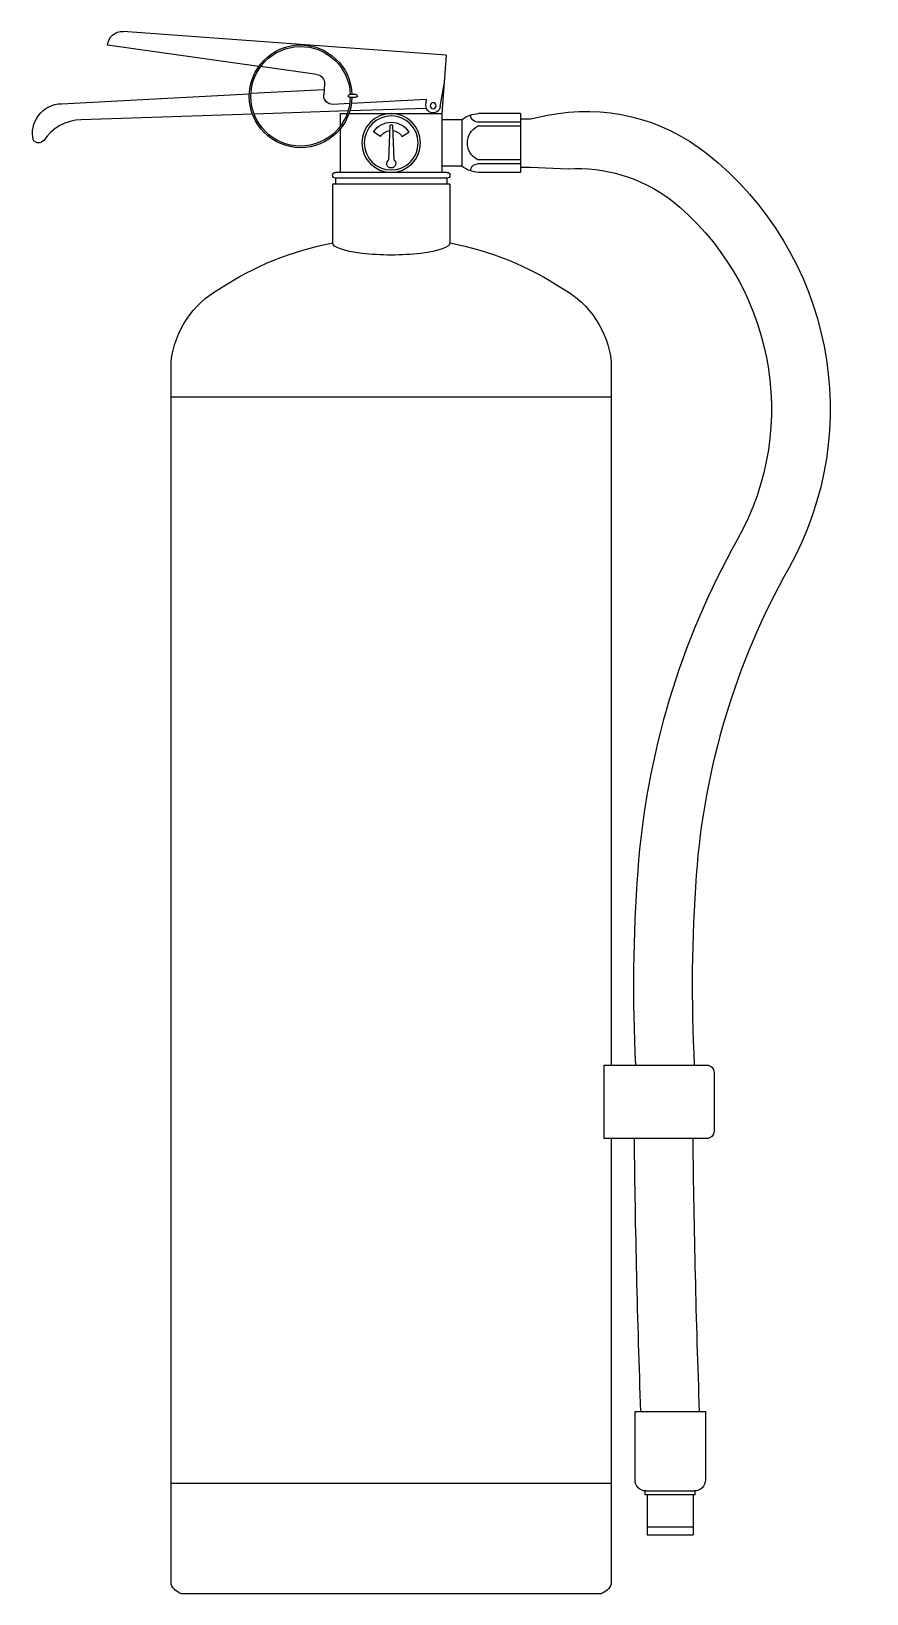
# Model space of a CAD drawing. Header units: millimetres. Extents: x 3552052 to 4144896, y -707811 to -630695.
# Drawn here: x 4143922.2 to 4144150, y -706672.7 to -706247 of the extents above; entities that cross this region are included whole.
import ezdxf

# ---------------------------------------------------------------- set-up
doc = ezdxf.new("R2010")
doc.units = ezdxf.units.MM
doc.header["$LTSCALE"] = 6
doc.header["$MEASUREMENT"] = 0
doc.layers.get('0').update_dxf_attribs({"linetype": 'CONTINUOUS', "lineweight": 0})
doc.layers.add('dwgmodels.com', color=250, linetype='CONTINUOUS')

# ---------------------------------------------------------------- blocks, each defined once
blk = doc.blocks.new('Fire Extinguisher_side_dwgmodels.com')
at = {"color": 0}
for p, q in [((-14.97, 419.16), (73.06, 425.56)), ((36.09, 416.07), (77.34, 421.86)), ((-14.97, 419.16), (-13.81, 403.2)), ((20.25, 413.85), (35.6, 416.01)), ((-13.37, 405.18), (-14.39, 411.18)), ((18.19, 411.3), (18.41, 408.28)), ((18.3, 409.71), (38.25, 408.65)), ((-9.59, 404.62), (11.29, 403.94)), ((-9.58, 407.08), (10.85, 405.98)), ((-9.46, 405.48), (-9.58, 407.08)), ((9.58, 408.36), (11.41, 408.36)), ((11.41, 407.67), (9.58, 407.67)), ((11.29, 405.95), (15.88, 405.7)), ((-35.22, 403.2), (-23.83, 403.2)), ((-35.22, 403.2), (-35.22, 387.2)), ((-35.1, 400.88), (-23.54, 400.88)), ((-19.22, 401.48), (-13.86, 401.48)), ((-19.22, 401.48), (-19.22, 388.92)), ((11.53, 403.2), (-13.86, 403.2)), ((-13.86, 387.2), (-13.86, 403.2)), ((11.75, 403.92), (37.38, 403.08)), ((13.86, 403.2), (12, 403.2)), ((13.86, 399.78), (13.86, 403.2)), ((-35.22, 399.75), (-23.54, 399.75)), ((-2.89, 397), (-4.79, 398.18)), ((2.89, 397), (4.79, 398.18)), ((13.86, 387.2), (13.86, 399.07)), ((-35.22, 390.65), (-23.54, 390.65)), ((-35.1, 389.52), (-23.54, 389.52)), ((-19.22, 388.92), (-13.86, 388.92)), ((-35.22, 387.2), (-23.83, 387.2)), ((-16, 384), (16, 384)), ((-16, 384), (-16, 368)), ((-15.2, 387.2), (15.2, 387.2)), ((-15.2, 385.6), (-15.2, 384)), ((-15.2, 385.6), (15.2, 385.6)), ((15.2, 385.6), (15.2, 384)), ((16, 384), (16, 368)), ((-60, 326), (60, 326)), ((-59.93, 30), (60.07, 30)), ((-82.86, 26.96), (-82.86, 28)), ((-82.86, 26.96), (-69.26, 26.96)), ((-69.46, 28), (-82.66, 28)), ((-82.35, 26.96), (-82.35, 16)), ((-69.78, 26.96), (-69.78, 16)), ((-69.26, 26.96), (-69.26, 28)), ((-82.35, 18.15), (-69.78, 18.15)), ((-69.78, 16), (-82.35, 16))]:
    blk.add_line(p, q, dxfattribs=at)
for points in [[(37.84, 403.06), (84.5, 401.52, -0.246805), (94.74, 395.85, 0.43613), (97.56, 395.85, 0.479518), (89.89, 405.9), (38.69, 408.63)], [(-35.29, 401.8), (-37.95, 401.8), (-42.59, 402.75, 0.221592), (-86.04, 392.35, 0.368254), (-108.27, 279.23, -0.110132), (-83.15, 195.73, -0.031281), (-82.62, 144, 1.053637)], [(0.68, 390.64), (0.31, 399.91, 0.921151), (-0.38, 399.91), (-0.7, 390.64)], [(-35.29, 388.6), (-37.95, 388.6), (-48.21, 388.19, 0.176974), (-76.09, 379.82, 0.368254), (-94.32, 287.06, -0.110132), (-67.19, 196.9, -0.030795), (-66.6, 144, -0.030795)], [(-16, 368, 0.097205), (-46.85, 355.47, 0.239427), (-60, 335.64), (-60, 144)], [(-60, 124), (-60, 2.61, 0.224832), (-57.16, 0), (57.16, 0, 0.224832), (60, 2.61), (60, 335.64, 0.239427), (46.85, 355.47, 0.097205), (16, 368)], [(-58, 144), (-86, 144, 0.414214), (-88, 142), (-88, 126, 0.414214), (-86, 124), (-58, 124)], [(-69.46, 28, 0.414214), (-66.46, 31), (-66.46, 49.6), (-85.66, 49.6), (-85.66, 31, 0.414214), (-82.66, 28)]]:
    blk.add_lwpolyline(points, format="xyb", dxfattribs=at)
blk.add_lwpolyline([(-58, 144), (-58, 124)], dxfattribs=at)
for centre, radius in [((-11.42, 405.34), 0.818), ((0, 395.2), 8), ((0, 395.2), 7.35)]:
    blk.add_circle(centre, radius, dxfattribs=at)
for centre, radius, start, end in [((24.71, 407.92), 14, 181.0255, 178.2204), ((24.71, 407.92), 13.56, 181.0585, 178.1631), ((73.35, 421.57), 4, 4.1612, 94.1612), ((20.58, 411.47), 2.4, 97.9905, 184.1612), ((-11.42, 405.34), 1.96, 184.1612, 4.1612), ((9.58, 408.02), 0.343, 90, 270), ((11.41, 408.02), 0.343, 270, 90), ((16.01, 408.1), 2.4, 266.9201, 4.1612), ((-23.98, 395.75), 7.45, 50.2127, 88.8117), ((-23.6, 402.85), 1.98, 271.9881, 358.9526), ((0, 395.2), 5.65, 31.9163, 148.0837), ((-25.9, 395.2), 5.13, 297.4534, 62.5466), ((0, 395.2), 3.41, 97.2416, 148.0837), ((0, 395.2), 3.41, 31.9163, 83.9526), ((-23.98, 394.65), 7.45, 271.1883, 309.7873), ((-23.6, 387.55), 1.98, 1.0474, 88.0119), ((0, 389.63), 1.22, 124.6063, 55.8009), ((-15.2, 386.4), 0.8, 90, 270), ((15.2, 386.4), 0.8, 270, 90), ((-2951.75, 155.26), 2869.63, 357.88985, 359.37581), ((-2950.16, 155.26), 2884.04, 357.9004, 359.37893)]:
    blk.add_arc(centre, radius, start, end, dxfattribs=at)
blk.add_ellipse((0, 368), major_axis=(-16, 0), ratio=0.208077, start_param=0, end_param=3.141593, dxfattribs=at)

msp = doc.modelspace()

# ---------------------------------------------------------------- block references
at = {"layer": 'dwgmodels.com', "color": 1, "xscale": -1}
msp.add_blockref('Fire Extinguisher_side_dwgmodels.com', (4144020.36, -706672.67), dxfattribs=at)

doc.saveas('drawing.dxf')
